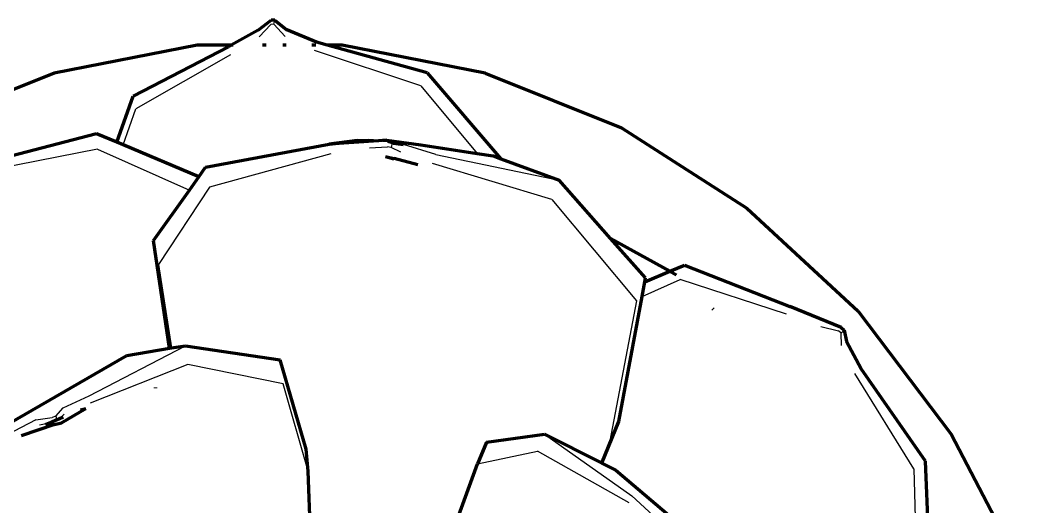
# Model space of a CAD drawing. Header units: millimetres. Extents: x 4307 to 31003, y 2809 to 20009.
# Drawn here: x 11279.9 to 11374.4, y 8992.1 to 9037.9 of the extents above; entities that cross this region are included whole.
import ezdxf

# ---------------------------------------------------------------- set-up
doc = ezdxf.new("R2010")
doc.units = ezdxf.units.MM
doc.layers.add('ProfileEdges', color=7, linetype='Continuous')

msp = doc.modelspace()

# ---------------------------------------------------------------- linework, layer by layer
for p, q in [((11303.799, 9037.525), (11303.888, 9037.922)), ((11302.422, 9036.359), (11303.519, 9037.502)), ((11303.799, 9037.525), (11303.519, 9037.502)), ((11304.871, 9036.387), (11303.799, 9037.525)), ((11317.628, 9031.732), (11307.626, 9035.061)), ((11299.698, 9034.658), (11290.811, 9029.565)), ((11317.628, 9031.732), (11322.921, 9025.367)), ((11289.612, 9026.164), (11290.811, 9029.565)), ((11313.651, 9026.563), (11314.538, 9026.504)), ((11314.943, 9026.379), (11314.837, 9025.919)), ((11314.956, 9026.438), (11314.943, 9026.379)), ((11287.178, 9025.758), (11277.253, 9023.816)), ((11287.178, 9025.758), (11295.836, 9021.919)), ((11312.806, 9025.884), (11314.489, 9025.976)), ((11314.837, 9025.919), (11314.489, 9025.976)), ((11315.762, 9025.492), (11314.837, 9025.919)), ((11319.039, 9025.268), (11315.993, 9026.212)), ((11309.145, 9025.333), (11297.72, 9022.186)), ((11319.039, 9025.268), (11330.664, 9022.841)), ((11329.974, 9021.032), (11318.741, 9024.413)), ((11297.72, 9022.186), (11292.934, 9014.899)), ((11329.974, 9021.032), (11337.922, 9011.49)), ((11292.934, 9014.899), (11294.162, 9007.048)), ((11338.464, 9011.882), (11342.048, 9013.499)), ((11352.074, 9010.246), (11342.048, 9013.499)), ((11337.922, 9011.49), (11335.418, 8998.303)), ((11355.306, 9009.081), (11356.963, 9008.648)), ((11357.199, 9008.441), (11356.963, 9008.648)), ((11357.487, 9008.718), (11357.199, 9008.441)), ((11357.23, 9007.277), (11357.199, 9008.441)), ((11286.41, 9002.548), (11295.466, 9007.263)), ((11295.696, 9005.49), (11286.502, 9001.838)), ((11304.656, 9003.689), (11295.696, 9005.49)), ((11364.057, 8995.669), (11358.485, 9004.644)), ((11307.025, 8995.448), (11304.656, 9003.689)), ((11283.955, 9001.428), (11286.41, 9002.548)), ((11283.267, 9000.64), (11283.955, 9001.428)), ((11284.051, 9000.828), (11283.545, 9000.354)), ((11281.387, 9000.281), (11278.624, 8998.827)), ((11281.387, 9000.281), (11282.929, 9000.518)), ((11281.722, 8999.807), (11282.826, 9000.045)), ((11282.826, 9000.045), (11283.097, 9000.104)), ((11283.267, 9000.64), (11282.929, 9000.518)), ((11283.097, 9000.104), (11283.38, 9000.2)), ((11283.267, 9000.64), (11283.361, 9000.275)), ((11283.361, 9000.275), (11283.38, 9000.2)), ((11283.545, 9000.354), (11283.38, 9000.2)), ((11329.285, 8998.948), (11337.505, 8993.123)), ((11323.434, 8997.164), (11323.822, 8998.191)), ((11334.573, 8996.266), (11335.418, 8998.303)), ((11322.981, 8996.135), (11328.614, 8997.326)), ((11337.247, 8992.456), (11328.614, 8997.326)), ((11364.057, 8995.669), (11364.238, 8988.884)), ((11339.92, 8990.9), (11337.505, 8993.123))]:
    msp.add_line(p, q)
at = {"layer": 'ProfileEdges', "lineweight": 211}
for p, q in [((11302.316, 9036.972), (11303.549, 9037.902)), ((11303.888, 9037.922), (11303.549, 9037.902)), ((11303.888, 9037.922), (11305.027, 9037.014)), ((11302.316, 9036.972), (11299.77, 9035.554)), ((11307.823, 9035.832), (11305.027, 9037.014)), ((11308.803, 9035.561), (11307.823, 9035.832)), ((11296.568, 9035.551), (11283.115, 9032.938)), ((11290.545, 9030.748), (11299.517, 9035.412)), ((11299.77, 9035.554), (11296.568, 9035.551)), ((11299.77, 9035.554), (11299.517, 9035.412)), ((11299.951, 9035.554), (11299.77, 9035.554)), ((11303.064, 9035.556), (11302.726, 9035.556)), ((11304.961, 9035.558), (11304.634, 9035.557)), ((11307.754, 9035.56), (11307.382, 9035.559)), ((11310.226, 9035.562), (11308.803, 9035.561)), ((11318.232, 9032.948), (11308.803, 9035.561)), ((11323.675, 9032.928), (11310.226, 9035.562)), ((11283.115, 9032.938), (11270.284, 9027.761)), ((11318.232, 9032.948), (11325.166, 9024.869)), ((11323.675, 9032.928), (11336.513, 9027.77)), ((11289.002, 9026.421), (11290.545, 9030.748)), ((11336.513, 9027.77), (11348.337, 9020.207)), ((11287.102, 9027.221), (11278.322, 9024.916)), ((11289.002, 9026.421), (11287.102, 9027.221)), ((11289.612, 9026.164), (11289.002, 9026.421)), ((11308.986, 9026.231), (11312.371, 9026.589)), ((11311.655, 9026.579), (11308.986, 9026.231)), ((11313.651, 9026.563), (11308.986, 9026.231)), ((11311.655, 9026.579), (11312.371, 9026.589)), ((11312.371, 9026.589), (11312.722, 9026.626)), ((11312.722, 9026.626), (11313.651, 9026.563)), ((11314.386, 9026.616), (11313.651, 9026.563)), ((11314.386, 9026.616), (11317.631, 9026.181)), ((11314.956, 9026.438), (11314.538, 9026.504)), ((11314.943, 9026.379), (11314.538, 9026.504)), ((11315.071, 9026.339), (11314.943, 9026.379)), ((11314.956, 9026.438), (11315.993, 9026.212)), ((11315.071, 9026.339), (11315.993, 9026.212)), ((11296.721, 9023.169), (11289.612, 9026.164)), ((11297.365, 9024.08), (11308.986, 9026.231)), ((11317.631, 9026.181), (11322.921, 9025.367)), ((11314.302, 9025.088), (11315.074, 9024.89)), ((11314.302, 9025.088), (11315.083, 9024.853)), ((11315.112, 9024.881), (11315.083, 9024.853)), ((11317.362, 9024.304), (11315.112, 9024.881)), ((11322.921, 9025.367), (11324.453, 9025.131)), ((11324.453, 9025.131), (11325.166, 9024.869)), ((11325.166, 9024.869), (11330.664, 9022.841)), ((11296.721, 9023.169), (11297.365, 9024.08)), ((11295.836, 9021.919), (11296.721, 9023.169)), ((11335.494, 9017.372), (11330.664, 9022.841)), ((11292.473, 9017.165), (11295.836, 9021.919)), ((11348.337, 9020.207), (11358.806, 9010.503)), ((11293.972, 9007.016), (11292.473, 9017.165)), ((11338.792, 9013.639), (11335.494, 9017.372)), ((11335.494, 9017.372), (11341.083, 9014.267)), ((11338.723, 9013.27), (11341.083, 9014.267)), ((11341.083, 9014.267), (11342.457, 9014.847)), ((11341.083, 9014.267), (11341.684, 9013.933)), ((11342.457, 9014.847), (11352.368, 9010.964)), ((11338.464, 9011.882), (11338.723, 9013.27)), ((11338.723, 9013.27), (11338.792, 9013.639)), ((11336.273, 9000.128), (11338.464, 9011.882)), ((11345.097, 9010.765), (11345.159, 9010.708)), ((11357.207, 9008.97), (11352.368, 9010.964)), ((11358.806, 9010.503), (11367.578, 8998.923)), ((11357.207, 9008.97), (11357.487, 9008.718)), ((11357.487, 9008.718), (11357.71, 9007.658)), ((11359.083, 9005.094), (11357.71, 9007.658)), ((11289.958, 9006.354), (11293.972, 9007.016)), ((11293.972, 9007.016), (11294.162, 9007.048)), ((11294.162, 9007.048), (11295.466, 9007.263)), ((11295.466, 9007.263), (11304.381, 9005.936)), ((11276.205, 8998.409), (11289.958, 9006.354)), ((11306.842, 8997.516), (11304.381, 9005.936)), ((11365.159, 8996.406), (11359.083, 9005.094)), ((11292.609, 9003.315), (11292.626, 9003.266)), ((11292.642, 9003.323), (11292.658, 9003.275)), ((11283.811, 9000.01), (11286.077, 9001.345)), ((11285.59, 9001.219), (11286.077, 9001.345)), ((11282.826, 9000.045), (11282.308, 8999.823)), ((11283.361, 9000.275), (11282.826, 9000.045)), ((11283.142, 8999.846), (11283.811, 9000.01)), ((11283.545, 9000.354), (11283.361, 9000.275)), ((11283.965, 9000.534), (11283.545, 9000.354)), ((11334.675, 8996.214), (11336.273, 9000.128)), ((11283.142, 8999.846), (11280.012, 8998.77)), ((11323.822, 8998.191), (11329.285, 8998.948)), ((11329.285, 8998.948), (11334.573, 8996.266)), ((11374.415, 8985.843), (11367.578, 8998.923)), ((11323.822, 8998.191), (11322.981, 8996.135)), ((11307.025, 8995.448), (11306.842, 8997.516)), ((11321.087, 8990.955), (11322.981, 8996.135)), ((11334.573, 8996.266), (11334.675, 8996.214)), ((11334.675, 8996.214), (11335.994, 8995.545)), ((11365.521, 8987.115), (11365.159, 8996.406)), ((11307.24, 8989.244), (11307.025, 8995.448)), ((11335.994, 8995.545), (11348.358, 8985.072))]:
    msp.add_line(p, q, dxfattribs=at)

doc.saveas('drawing.dxf')
